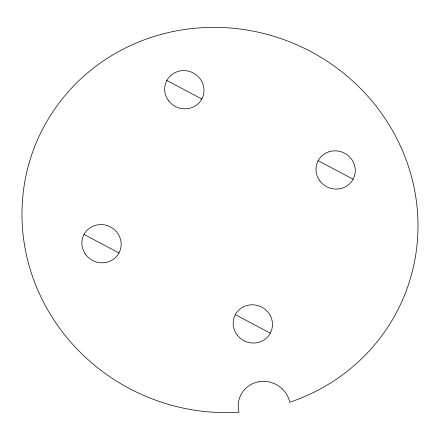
<?xml version="1.0" encoding="UTF-8"?>
<svg xmlns="http://www.w3.org/2000/svg" width="440" height="440" viewBox="0 0 440 440"><rect width="100%" height="100%" fill="white"/><g stroke="black" fill="none" stroke-linecap="round" stroke-linejoin="round"><path stroke-width="0.66" d="M166.843 80.471L201.806 99.005M318.148 160.688L353.106 179.223M84.035 234.427L118.993 252.956M235.334 314.644L270.298 333.179M319.913 180.978A19.789 18.992 23.9 0 0 353.716 177.975A19.789 18.992 23.9 0 0 333.25 150.909A19.789 18.992 23.9 0 0 319.913 180.978M168.614 100.76A19.789 18.992 23.9 0 0 202.417 97.757A19.789 18.992 23.9 0 0 181.946 70.686A19.789 18.992 23.9 0 0 168.614 100.76M85.8 254.716A19.789 18.992 23.9 0 0 119.603 251.713A19.789 18.992 23.9 0 0 99.138 224.642A19.789 18.992 23.9 0 0 85.8 254.716M237.105 334.934A19.789 18.992 23.9 0 0 270.908 331.93A19.789 18.992 23.9 0 0 250.437 304.86A19.789 18.992 23.9 0 0 237.105 334.934M258.363 381.832A26.235 25.179 23.9 0 0 239.003 412.209A199.315 191.301 23.9 0 1 33.264 150.354A199.315 191.301 23.9 0 1 358.55 86.532A199.315 191.301 23.9 0 1 289.762 402.248A26.235 25.179 23.9 0 0 258.363 381.832"/></g></svg>
